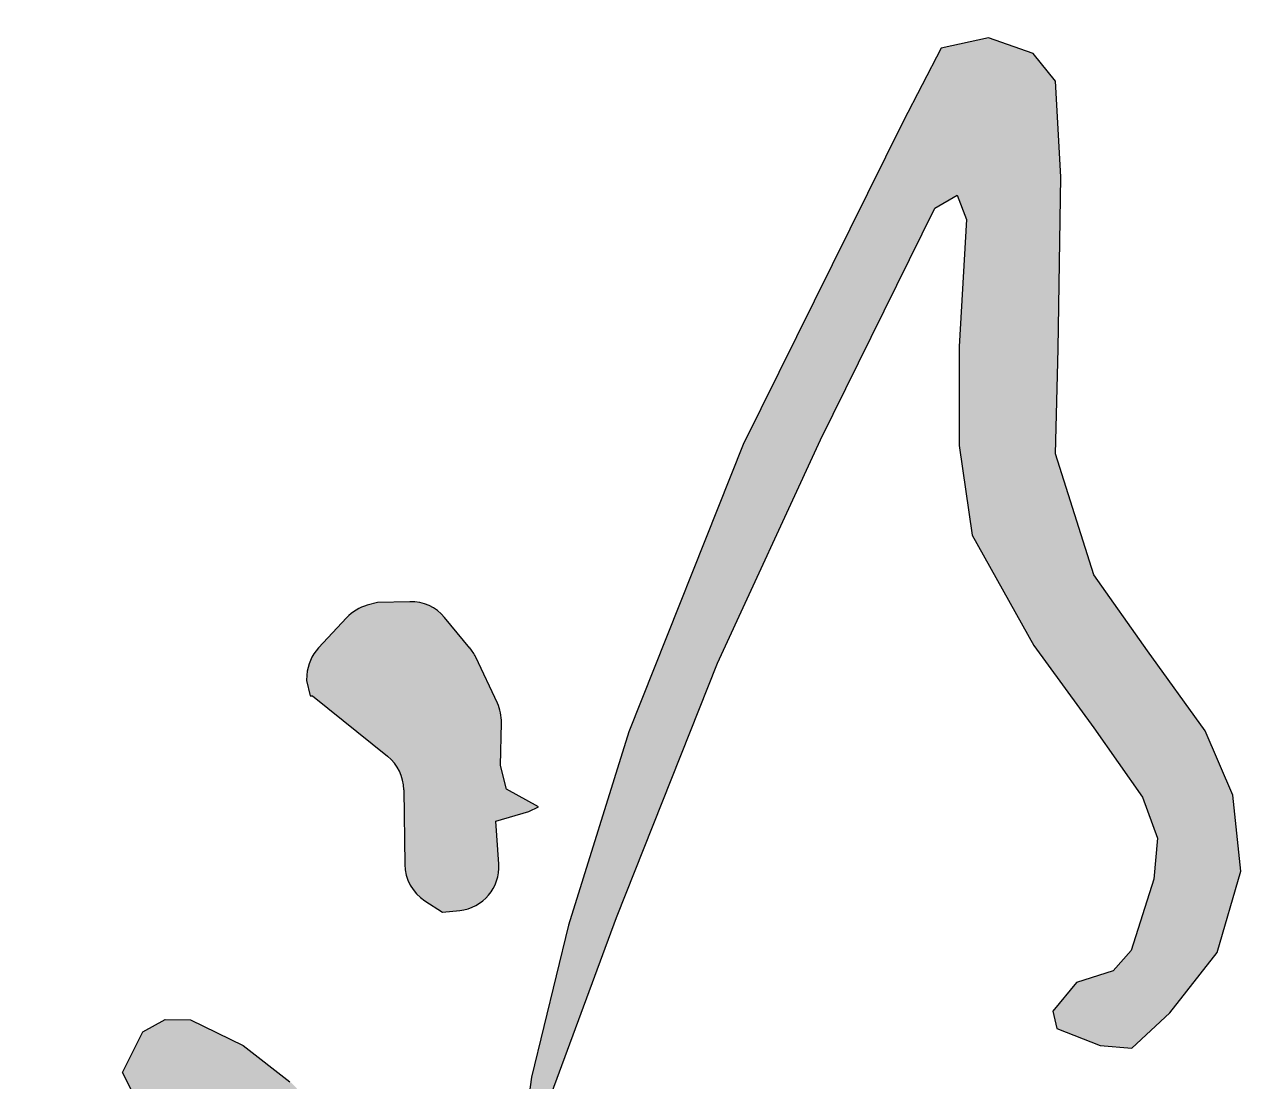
# Model space of a CAD drawing. Extents: x 1036631 to 1215829, y 649019 to 896649.
# Drawn here: x 1153888.8 to 1154185.7, y 812971.8 to 813229.9 of the extents above; entities that cross this region are included whole.
import ezdxf

# ---------------------------------------------------------------- set-up
doc = ezdxf.new("R2010")
doc.units = 0
doc.header["$LTSCALE"] = 1000
doc.header["$MEASUREMENT"] = 0
doc.layers.add('签名', color=7, linetype='Continuous')

msp = doc.modelspace()

# ---------------------------------------------------------------- hatches: boundary and pattern name
at = {"layer": '签名'}
h = msp.add_hatch(color=4, dxfattribs=at)
h.paths.add_polyline_path([(1153819.82, 813281.58), (1153833.37, 813279.76), (1153840.92, 813276.89), (1153847.18, 813273.51), (1153849.26, 813269.34), (1153849.78, 813264.4), (1153850.04, 813259.97), (1153850.04, 813258.93), (1153852.39, 813261.02), (1153855.77, 813266.22), (1153859.68, 813272.21), (1153858.12, 813278.97), (1153856.29, 813281.71, 0.161293), (1153845.76, 813289.93), (1153841.44, 813291.47), (1153824.77, 813296.41), (1153802.6, 813301.83, -0.055927), (1153798.15, 813303.46), (1153788.66, 813308.21, -0.036786), (1153785.98, 813309.8), (1153780.65, 813313.53, 0.116967), (1153771.53, 813317.14, 0.125161), (1153770.5, 813316.96), (1153765.02, 813314.45, 0.089225), (1153764.41, 813314.02, -0.045924), (1153764.7, 813314.27), (1153761.4, 813312, 0.195275), (1153760.52, 813310.66), (1153760.18, 813308.94, 0.293872), (1153761.02, 813306.8), (1153764.6, 813304.22), (1153768.24, 813302.92), (1153772.15, 813299.01), (1153773.48, 813289.71, 0.040442), (1153773.45, 813289.37, 0.74192), (1153777.34, 813288.19), (1153778.66, 813290.17), (1153784.39, 813291.99), (1153790.13, 813290.95), (1153794.55, 813287.82), (1153799.54, 813283.55, 0.146226), (1153800.65, 813283.06), (1153810.18, 813281.84)])
h.paths.add_polyline_path([(1153977.49, 813051.26, -0.224051), (1153981.45, 813043.1), (1153981.66, 813024.84, 0.252735), (1153986.56, 813016.01), (1153990.91, 813013.23), (1153995.09, 813013.64, 0.405395), (1154004.63, 813024.95), (1154003.9, 813035.43), (1154011.98, 813037.74), (1154014.29, 813038.89), (1154006.5, 813043.21), (1154005.05, 813048.98), (1154005.29, 813059.46, 0.116113), (1154004.28, 813064.22), (1153998.99, 813075.44, 0.062977), (1153997.56, 813077.69), (1153991.39, 813085.14, 0.230474), (1153982.92, 813088.98), (1153975.04, 813088.77), (1153972.54, 813088.11, 0.141943), (1153967.46, 813085.08), (1153960.64, 813077.74, 0.175293), (1153957.8, 813071.09), (1153957.73, 813069.74), (1153958.6, 813065.99), (1153959.17, 813065.99)])
h.paths.add_polyline_path([(1153960.7, 812957.81, 0.097987), (1153959.67, 812961.8), (1153956.67, 812968.05, 0.115547), (1153953.63, 812971.83), (1153942.28, 812980.69), (1153929.39, 812986.92), (1153923.24, 812987.03), (1153917.75, 812984.01), (1153912.76, 812974.04), (1153917.05, 812965.8, 0.112428), (1153920.1, 812962.2), (1153926.48, 812957.42), (1153932.08, 812953.86, -0.190711), (1153936.67, 812947.53), (1153941.32, 812929.38, -0.218827), (1153939.73, 812920.65), (1153932.3, 812910.05), (1153934.63, 812906.68, 0.115033), (1153938.21, 812903.44), (1153944.53, 812899.93, 0.14431), (1153950.4, 812898.62), (1153953.51, 812898.83), (1153957.1, 812906.71, 0.064737), (1153957.9, 812909.33), (1153961.26, 812929.11, 0.042109), (1153961.41, 812930.89), (1153961.41, 812945.37)])
h.paths.add_polyline_path([(1153861.5, 812704.86, 0.133698), (1153862.8, 812706.67), (1153865.1, 812712.82), (1153864.85, 812719.56), (1153864.85, 812722.13), (1153862.77, 812723.35), (1153858.11, 812723.6), (1153849.54, 812723.47), (1153845.58, 812723.85, -0.296761), (1153841.96, 812726.74), (1153841.08, 812729.35), (1153839, 812729.35), (1153837.07, 812726.36, -0.111035), (1153835.74, 812725.05), (1153833, 812723.35), (1153828.18, 812718.02, -0.159662), (1153825.88, 812716.71), (1153822.46, 812716.01), (1153813.89, 812716.74), (1153813.79, 812716.29), (1153813.6, 812712.18), (1153813.99, 812708.66), (1153816.93, 812705.52), (1153821.43, 812701.02), (1153823.98, 812701.21), (1153826.53, 812703.17), (1153828.68, 812702.39), (1153830.84, 812699.65), (1153831.62, 812695.34), (1153831.07, 812684.68, 0.22558), (1153832.47, 812681.31), (1153837.31, 812676.93), (1153839.46, 812677.33), (1153844.36, 812683.79), (1153850.08, 812688.93, 0.121444), (1153851.23, 812690.61), (1153853.95, 812697.97, -0.134274), (1153855.26, 812699.79)])
msp.add_hatch(color=4, dxfattribs=at).paths.add_polyline_path([(1154103.35, 813206.18), (1154064.25, 813127.38), (1154036.36, 813057.19), (1154021.61, 813010.06), (1154012.64, 812972.94), (1154010.08, 812955.34), (1154011.36, 812954.7), (1154013.26, 812957.49), (1154033.39, 813011.89), (1154058.05, 813073.96), (1154083.19, 813128.48), (1154111.05, 813185.07), (1154116.53, 813188.27), (1154118.81, 813182.33), (1154116.99, 813151.3), (1154116.99, 813127.11), (1154120.18, 813105.2), (1154135.26, 813078.28), (1154149.87, 813058.19), (1154161.75, 813041.31), (1154165.4, 813031.27), (1154164.49, 813021.23), (1154159.01, 813003.88), (1154154.62, 812998.92), (1154145.65, 812996.04), (1154139.89, 812989), (1154140.85, 812984.84), (1154151.44, 812980.64), (1154159.12, 812980), (1154168.41, 812988.64), (1154179.94, 813003.36), (1154185.71, 813023.2), (1154183.78, 813041.76), (1154177.06, 813057.44), (1154162.97, 813076.97), (1154149.83, 813095.53), (1154140.52, 813125.1), (1154141.16, 813150.7), (1154141.78, 813192.73), (1154140.5, 813216.1), (1154135.06, 813222.82), (1154124.17, 813226.66), (1154112.64, 813224.1)])

# ---------------------------------------------------------------- linework, layer by layer
at = {"layer": '签名', "color": 4}
for p, q in [((1154124.17, 813226.66, -1062.25), (1154112.64, 813224.1, -1062.25)), ((1154135.06, 813222.82, -1062.25), (1154124.17, 813226.66, -1062.25)), ((1154112.64, 813224.1, -1062.25), (1154103.35, 813206.18, -1062.25)), ((1154140.5, 813216.1, -1062.25), (1154135.06, 813222.82, -1062.25)), ((1154141.78, 813192.73, -1062.25), (1154140.5, 813216.1, -1062.25)), ((1154103.35, 813206.18, -1062.25), (1154064.25, 813127.38, -1062.25)), ((1154141.16, 813150.7, -1062.25), (1154141.78, 813192.73, -1062.25)), ((1154111.05, 813185.07, -1062.25), (1154116.53, 813188.27, -1062.25)), ((1154116.53, 813188.27, -1062.25), (1154118.81, 813182.33, -1062.25)), ((1154083.19, 813128.48, -1062.25), (1154111.05, 813185.07, -1062.25)), ((1154118.81, 813182.33, -1062.25), (1154116.99, 813151.3, -1062.25)), ((1154116.99, 813151.3, -1062.25), (1154116.99, 813127.11, -1062.25)), ((1154140.52, 813125.1, -1062.25), (1154141.16, 813150.7, -1062.25)), ((1154058.05, 813073.96, -1062.25), (1154083.19, 813128.48, -1062.25)), ((1154064.25, 813127.38, -1062.25), (1154036.36, 813057.19, -1062.25)), ((1154116.99, 813127.11, -1062.25), (1154120.18, 813105.2, -1062.25)), ((1154149.83, 813095.53, -1062.25), (1154140.52, 813125.1, -1062.25)), ((1154120.18, 813105.2, -1062.25), (1154135.26, 813078.28, -1062.25)), ((1154162.97, 813076.97, -1062.25), (1154149.83, 813095.53, -1062.25)), ((1153982.92, 813088.98, -1062.25), (1153975.04, 813088.77, -1062.25)), ((1153975.04, 813088.77, -1062.25), (1153972.54, 813088.11, -1062.25)), ((1153967.46, 813085.08, -1062.25), (1153960.64, 813077.74, -1062.25)), ((1153997.56, 813077.69, -1062.25), (1153991.39, 813085.14, -1062.25)), ((1154135.26, 813078.28, -1062.25), (1154149.87, 813058.19, -1062.25)), ((1154004.28, 813064.22, -1062.25), (1153998.99, 813075.44, -1062.25)), ((1154177.06, 813057.44, -1062.25), (1154162.97, 813076.97, -1062.25)), ((1154033.39, 813011.89, -1062.25), (1154058.05, 813073.96, -1062.25)), ((1153957.8, 813071.09, -1062.25), (1153957.73, 813069.74, -1062.25)), ((1153957.73, 813069.74, -1062.25), (1153958.6, 813065.99, -1062.25)), ((1153958.6, 813065.99, -1062.25), (1153959.17, 813065.99, -1062.25)), ((1153959.17, 813065.99, -1062.25), (1153977.49, 813051.26, -1062.25)), ((1154005.05, 813048.98, -1062.25), (1154005.29, 813059.46, -1062.25)), ((1154036.36, 813057.19, -1062.25), (1154021.61, 813010.06, -1062.25)), ((1154149.87, 813058.19, -1062.25), (1154161.75, 813041.31, -1062.25)), ((1154183.78, 813041.76, -1062.25), (1154177.06, 813057.44, -1062.25)), ((1154006.5, 813043.21, -1062.25), (1154005.05, 813048.98, -1062.25)), ((1153981.45, 813043.1, -1062.25), (1153981.66, 813024.84, -1062.25)), ((1154014.29, 813038.89, -1062.25), (1154006.5, 813043.21, -1062.25)), ((1154185.71, 813023.2, -1062.25), (1154183.78, 813041.76, -1062.25)), ((1154011.98, 813037.74, -1062.25), (1154014.29, 813038.89, -1062.25)), ((1154161.75, 813041.31, -1062.25), (1154165.4, 813031.27, -1062.25)), ((1154003.9, 813035.43, -1062.25), (1154011.98, 813037.74, -1062.25)), ((1154004.63, 813024.95, -1062.25), (1154003.9, 813035.43, -1062.25)), ((1154165.4, 813031.27, -1062.25), (1154164.49, 813021.23, -1062.25)), ((1154164.49, 813021.23, -1062.25), (1154159.01, 813003.88, -1062.25)), ((1154179.94, 813003.36, -1062.25), (1154185.71, 813023.2, -1062.25)), ((1153986.56, 813016.01, -1062.25), (1153990.91, 813013.23, -1062.25)), ((1153990.91, 813013.23, -1062.25), (1153995.09, 813013.64, -1062.25)), ((1154013.26, 812957.49, -1062.25), (1154033.39, 813011.89, -1062.25)), ((1154021.61, 813010.06, -1062.25), (1154012.64, 812972.94, -1062.25)), ((1154159.01, 813003.88, -1062.25), (1154154.62, 812998.92, -1062.25)), ((1154168.41, 812988.64, -1062.25), (1154179.94, 813003.36, -1062.25)), ((1154154.62, 812998.92, -1062.25), (1154145.65, 812996.04, -1062.25)), ((1154145.65, 812996.04, -1062.25), (1154139.89, 812989, -1062.25)), ((1154139.89, 812989, -1062.25), (1154140.85, 812984.84, -1062.25)), ((1154159.12, 812980, -1062.25), (1154168.41, 812988.64, -1062.25)), ((1153917.75, 812984.01, -1062.25), (1153923.24, 812987.03, -1062.25)), ((1153923.24, 812987.03, -1062.25), (1153929.39, 812986.92, -1062.25)), ((1153929.39, 812986.92, -1062.25), (1153942.28, 812980.69, -1062.25)), ((1153912.76, 812974.04, -1062.25), (1153917.75, 812984.01, -1062.25)), ((1154140.85, 812984.84, -1062.25), (1154151.44, 812980.64, -1062.25)), ((1153942.28, 812980.69, -1062.25), (1153953.63, 812971.83, -1062.25)), ((1154151.44, 812980.64, -1062.25), (1154159.12, 812980, -1062.25)), ((1153917.05, 812965.8, -1062.25), (1153912.76, 812974.04, -1062.25)), ((1154012.64, 812972.94, -1062.25), (1154010.08, 812955.34, -1062.25))]:
    msp.add_line(p, q, dxfattribs=at)
for centre, start, end in [((1153983.21, 813078.36, -1062.25), 39.6328, 91.5469), ((1153975.24, 813077.84, -1062.25), 104.7325, 137.0476), ((1153968.41, 813070.5, -1062.25), 137.0476, 176.8177), ((1153989.38, 813070.92, -1062.25), 25.2184, 39.6328), ((1153994.67, 813059.69, -1062.25), 358.726, 25.2184), ((1153970.83, 813042.98, -1062.25), 0.6667, 51.1811), ((1153992.28, 813024.96, -1062.25), 180.6667, 237.4012), ((1153994.03, 813024.21, -1062.25), 275.7061, 3.9756)]:
    msp.add_arc(centre, 10.62, start, end, dxfattribs=at)

doc.saveas('drawing.dxf')
